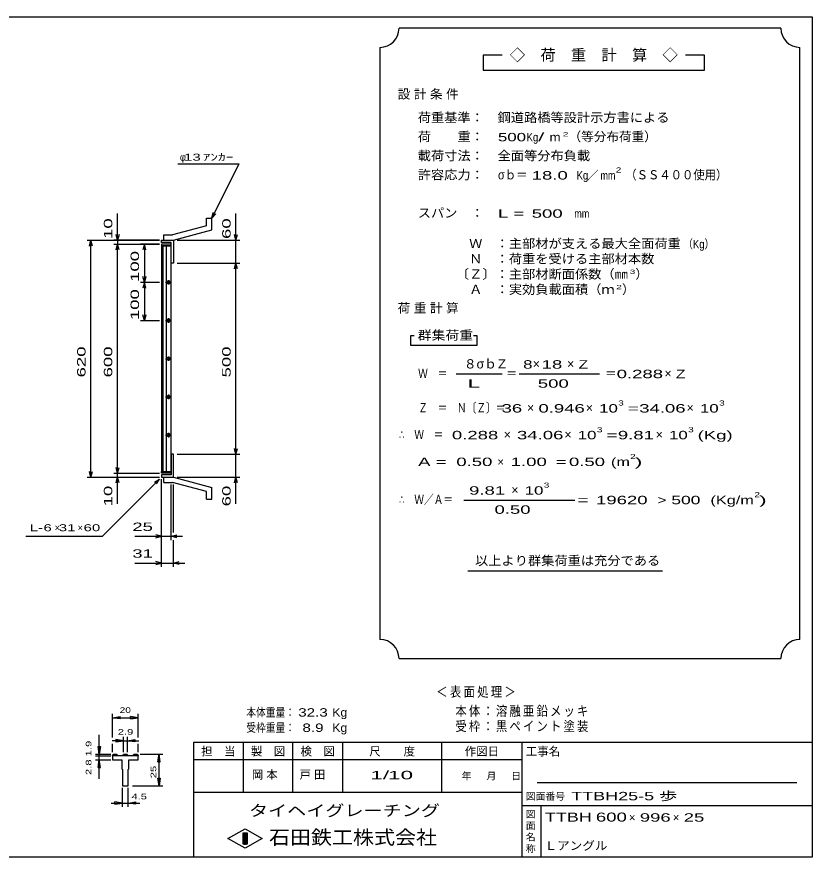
# Model space of a CAD drawing. Units: millimetres, scale not verified. Extents: x -1820 to 1731, y -1282 to 1054.
# Drawn here: x -352 to 1731, y -1146 to 1054 of the extents above; entities that cross this region are included whole.
import ezdxf
from ezdxf.enums import TextEntityAlignment as Align

# ---------------------------------------------------------------- set-up
doc = ezdxf.new("R2010")
doc.units = ezdxf.units.MM
doc.header["$LTSCALE"] = 10
for name, color, linetype, lineweight in [('0_2', 150, 'Continuous', 25), ('16', 3, 'Continuous', 25), ('19', 6, 'Continuous', 25), ('22', 2, 'Continuous', 25), ('32', 4, 'Continuous', 25)]:
    doc.layers.add(name, color=color, linetype=linetype, lineweight=lineweight)
doc.styles.add('ベクトル', font='')
doc.styles.get('ベクトル').set_extended_font_data('ベクトル')

msp = doc.modelspace()

# ---------------------------------------------------------------- linework, layer by layer
at = {"layer": '0_2'}
for p, q in [((-1729, 1053.5), (1731, 1053.5)), ((1731, 1053.5), (1731, -1146.5)), ((1731, -846.5), (111, -846.5)), ((111, -846.5), (111, -1146.5)), ((241, -846.5), (241, -976.5)), ((371, -976.5), (371, -846.5)), ((501, -846.5), (501, -976.5)), ((761, -976.5), (761, -846.5)), ((971, -846.5), (971, -1146.5)), ((971, -891.5), (111, -891.5)), ((1691, -951.5), (1011, -951.5)), ((111, -976.5), (971, -976.5)), ((971, -1011.5), (1731, -1011.5)), ((1021, -1146.5), (1021, -1011.5)), ((201, -1097.5), (246, -1072.5)), ((246, -1072.5), (291, -1097.5)), ((246, -1122.5), (201, -1097.5)), ((241, -1082.5), (251, -1082.5)), ((241, -1112.5), (241, -1082.5)), ((241, -1082.5), (243, -1082.5)), ((243, -1082.5), (243, -1112.5)), ((245, -1112.5), (245, -1082.5)), ((245, -1082.5), (247, -1082.5)), ((291, -1097.5), (246, -1122.5)), ((247, -1082.5), (247, -1112.5)), ((249, -1112.5), (249, -1082.5)), ((249, -1082.5), (251, -1082.5)), ((251, -1082.5), (251, -1112.5)), ((251, -1082.5), (251, -1112.5)), ((251, -1112.5), (241, -1112.5)), ((243, -1112.5), (245, -1112.5)), ((247, -1112.5), (249, -1112.5)), ((1731, -1146.5), (-1729, -1146.5))]:
    msp.add_line(p, q, dxfattribs=at)
at = {"layer": '16'}
for p, q in [((52, 458.5), (27, 458.5)), ((27, 458.5), (27, 454)), ((27, 454), (52, 454)), ((27, 454), (27, -137)), ((52, 454), (27, 454)), ((28.5, 454), (28.5, -137)), ((31.5, -137), (31.5, 454)), ((39, 454), (39, -137)), ((52, 454), (52, 458.5)), ((52, -137), (52, 454)), ((37, 358.5), (53, 358.5)), ((47, 361.5), (43, 361.5)), ((43, 355.5), (47, 355.5)), ((45, 364.5), (45, 352.5)), ((45, 264.5), (45, 252.5)), ((37, 258.5), (53, 258.5)), ((47, 261.5), (43, 261.5)), ((43, 255.5), (47, 255.5)), ((37, 158.5), (53, 158.5)), ((47, 161.5), (43, 161.5)), ((43, 155.5), (47, 155.5)), ((45, 164.5), (45, 152.5)), ((37, 58.5), (53, 58.5)), ((47, 61.5), (43, 61.5)), ((43, 55.5), (47, 55.5)), ((45, 64.5), (45, 52.5)), ((37, -41.5), (53, -41.5)), ((47, -38.5), (43, -38.5)), ((45, -35.5), (45, -47.5)), ((43, -44.5), (47, -44.5)), ((27, -137), (52, -137)), ((27, -141.5), (27, -137)), ((27, -137), (52, -137)), ((52, -141.5), (27, -141.5)), ((52, -137), (52, -141.5))]:
    msp.add_line(p, q, dxfattribs=at)
for centre, radius, start, end in [((43, 358.5), 3, 90, 270), ((45, 358.5), 4, 46.6, 133.4), ((45, 358.5), 4, 226.6, 313.4), ((47, 358.5), 3, 270, 90), ((43, 258.5), 3, 90, 270), ((45, 258.5), 4, 46.6, 133.4), ((45, 258.5), 4, 226.6, 313.4), ((47, 258.5), 3, 270, 90), ((43, 158.5), 3, 90, 270), ((45, 158.5), 4, 46.6, 133.4), ((45, 158.5), 4, 226.6, 313.4), ((47, 158.5), 3, 270, 90), ((43, 58.5), 3, 90, 270), ((45, 58.5), 4, 46.6, 133.4), ((45, 58.5), 4, 226.6, 313.4), ((47, 58.5), 3, 270, 90), ((43, -41.5), 3, 90, 270), ((45, -41.5), 4, 46.6, 133.4), ((47, -41.5), 3, 270, 90), ((45, -41.5), 4, 226.6, 313.4)]:
    msp.add_arc(centre, radius, start, end, dxfattribs=at)
at = {"layer": '19'}
for p, q in [((145, 506.5), (56, 482.5)), ((145, 526.5), (159, 526.5)), ((145, 506.5), (145, 526.5)), ((159, 495.5), (159, 526.5)), ((58, 468.5), (159, 495.5)), ((27, 462.5), (27, 468.5)), ((27, 468.5), (57, 468.5)), ((52, 462.5), (27, 462.5)), ((33, 482.5), (56, 482.5)), ((33, 468.5), (33, 482.5)), ((33, 468.5), (58, 468.5)), ((52, 408.5), (52, 462.5)), ((57, 468.5), (58, 467.5)), ((58, 467.5), (58, 408.5)), ((58, 408.5), (52, 408.5)), ((58, -91.5), (52, -91.5)), ((52, -91.5), (52, -145.5)), ((58, -150.5), (58, -91.5)), ((27, -145.5), (27, -151.5)), ((52, -145.5), (27, -145.5)), ((27, -151.5), (57, -151.5)), ((33, -151.5), (58, -151.5)), ((33, -165.5), (33, -151.5)), ((57, -151.5), (58, -150.5)), ((58, -151.5), (159, -178.5)), ((33, -165.5), (56, -165.5)), ((145, -189.5), (56, -165.5)), ((145, -209.5), (145, -189.5)), ((159, -209.5), (159, -178.5)), ((145, -209.5), (159, -209.5))]:
    msp.add_line(p, q, dxfattribs=at)
at = {"layer": '22', "color": 4}
for p, q in [((1649, 1023.5), (649, 1023.5)), ((599, 973.5), (599, -576.5)), ((1699, -576.5), (1699, 973.5)), ((919, 953.5), (869, 953.5)), ((869, 953.5), (869, 913.5)), ((1449, 953.5), (1399, 953.5)), ((1449, 913.5), (1449, 953.5)), ((869, 913.5), (1449, 913.5)), ((70, 668.5), (230, 668.5)), ((159, 526.5), (230, 668.5)), ((-88, 468.5), (-88, 538.5)), ((159, 526.5), (162, 541.1)), ((159, 526.5), (169, 537.5)), ((222, 468.5), (222, 538.5)), ((-168, 468.5), (22, 468.5)), ((-162, 453.5), (-158, 468.5)), ((-154, 453.5), (-158, 468.5)), ((-158, -151.5), (-158, 468.5)), ((22, 468.5), (-98, 468.5)), ((-88, 468.5), (-92, 483.5)), ((-84, 483.5), (-88, 468.5)), ((-88, 468.5), (-88, 458.5)), ((68, 468.5), (232, 468.5)), ((222, 468.5), (218, 483.5)), ((222, 468.5), (226, 483.5)), ((222, 408.5), (222, 468.5)), ((-98, 458.5), (22, 458.5)), ((-92, 443.5), (-88, 458.5)), ((-84, 443.5), (-88, 458.5)), ((-88, -141.5), (-88, 458.5)), ((22, 458.5), (-28, 458.5)), ((-18, 458.5), (-22, 443.5)), ((-14, 443.5), (-18, 458.5)), ((-18, 458.5), (-18, 358.5)), ((68, 408.5), (232, 408.5)), ((218, 393.5), (222, 408.5)), ((226, 393.5), (222, 408.5)), ((222, -91.5), (222, 408.5)), ((-28, 358.5), (22, 358.5)), ((-18, 358.5), (-22, 373.5)), ((-18, 358.5), (-22, 343.5)), ((-14, 373.5), (-18, 358.5)), ((-14, 343.5), (-18, 358.5)), ((-18, 358.5), (-18, 258.5)), ((-18, 258.5), (-22, 273.5)), ((-14, 273.5), (-18, 258.5)), ((-28, 258.5), (22, 258.5)), ((689, 218.5), (679, 218.5)), ((679, 218.5), (679, 193.5)), ((854, 218.5), (844, 218.5)), ((854, 193.5), (854, 218.5)), ((679, 193.5), (854, 193.5)), ((799, 118.5), (919, 118.5)), ((964, 118.5), (1174, 118.5)), ((222, -91.5), (218, -76.5)), ((222, -91.5), (226, -76.5)), ((68, -91.5), (232, -91.5)), ((222, -151.5), (222, -91.5)), ((-88, -141.5), (-92, -126.5)), ((-88, -141.5), (-84, -126.5)), ((-168, -151.5), (22, -151.5)), ((-158, -151.5), (-162, -136.5)), ((-158, -151.5), (-154, -136.5)), ((-98, -141.5), (22, -141.5)), ((-98, -151.5), (22, -151.5)), ((-92, -166.5), (-88, -151.5)), ((-88, -151.5), (-88, -141.5)), ((-84, -166.5), (-88, -151.5)), ((-88, -221.5), (-88, -151.5)), ((68, -151.5), (232, -151.5)), ((218, -166.5), (222, -151.5)), ((226, -166.5), (222, -151.5)), ((222, -221.5), (222, -151.5)), ((-128, -306.5), (22, -156.5)), ((9, -164.5), (22, -156.5)), ((14, -169.5), (22, -156.5)), ((27, -316.5), (27, -156.5)), ((27, -386.5), (27, -156.5)), ((52, -316.5), (52, -170.5)), ((58, -296.5), (58, -170.5)), ((819, -211.5), (1109, -211.5)), ((-328, -306.5), (-128, -306.5)), ((-43, -306.5), (27, -306.5)), ((27, -306.5), (12, -302.5)), ((12, -310.5), (27, -306.5)), ((27, -306.5), (52, -306.5)), ((52, -306.5), (67, -302.5)), ((67, -310.5), (52, -306.5)), ((52, -306.5), (82, -306.5)), ((58, -386.5), (58, -316.5)), ((27, -376.5), (12, -372.5)), ((58, -376.5), (73, -372.5)), ((-43, -376.5), (27, -376.5)), ((12, -380.5), (27, -376.5)), ((27, -376.5), (58, -376.5)), ((73, -380.5), (58, -376.5)), ((58, -376.5), (88, -376.5)), ((829, -396.5), (1339, -396.5)), ((649, -626.5), (1649, -626.5))]:
    msp.add_line(p, q, dxfattribs=at)
for centre, start, end in [((599, 1023.5), 270, 0), ((1699, 1023.5), 180, 270), ((599, -626.5), 0, 90), ((1699, -626.5), 90, 180)]:
    msp.add_arc(centre, 50, start, end, dxfattribs=at)
at = {"layer": '32'}
for p, q in [((-101, -833.5), (-101, -771.5)), ((-101, -781.5), (-81, -778.5)), ((-81, -784.5), (-101, -781.5)), ((-101, -781.5), (-34.33, -781.5)), ((-81, -784.5), (-81, -778.5)), ((-34.33, -781.5), (-54.33, -778.5)), ((-54.33, -784.5), (-54.33, -778.5)), ((-54.33, -784.5), (-34.33, -781.5)), ((-34.33, -833.5), (-34.33, -771.5)), ((-136, -876.5), (-136, -826.5)), ((-72.5, -871.5), (-72.5, -831.5)), ((-62.83, -831.5), (-62.83, -871.5)), ((-136, -876.5), (-139, -856.5)), ((-139, -856.5), (-133, -856.5)), ((-133, -856.5), (-136, -876.5)), ((-72.5, -841.5), (-102.5, -841.5)), ((-101, -871.5), (-101, -849.5)), ((-72.5, -841.5), (-92.5, -838.5)), ((-92.5, -838.5), (-92.5, -844.5)), ((-92.5, -844.5), (-72.5, -841.5)), ((-72.5, -841.5), (-62.83, -841.5)), ((-62.83, -841.5), (-42.83, -838.5)), ((-42.83, -844.5), (-62.83, -841.5)), ((-62.83, -841.5), (-32.83, -841.5)), ((-42.83, -838.5), (-42.83, -844.5)), ((-34.33, -871.5), (-34.33, -849.5)), ((-146, -876.5), (-106, -876.5)), ((-136, -891.5), (-136, -876.5)), ((-101, -881.5), (-99.33, -876.5)), ((-99.33, -876.5), (-89.67, -876.5)), ((-89.67, -876.5), (-88, -881.5)), ((-74.17, -881.5), (-72.5, -876.5)), ((-72.5, -876.5), (-62.83, -876.5)), ((-62.83, -876.5), (-61.17, -881.5)), ((-47.33, -881.5), (-45.67, -876.5)), ((-45.67, -876.5), (-36, -876.5)), ((-36, -876.5), (-34.33, -881.5)), ((-29.33, -876.5), (30.67, -876.5)), ((17.67, -896.5), (20.67, -876.5)), ((23.67, -896.5), (20.67, -876.5)), ((20.67, -959.83), (20.67, -876.5)), ((-146, -881.5), (-106, -881.5)), ((-146, -891.5), (-106, -891.5)), ((-139, -911.5), (-136, -891.5)), ((-133, -911.5), (-136, -891.5)), ((-136, -941.5), (-136, -891.5)), ((-101, -881.5), (-101, -891.5)), ((-34.33, -881.5), (-101, -881.5)), ((-101, -891.5), (-76.83, -891.5)), ((-76.83, -891.5), (-76.83, -914.83)), ((-58.5, -914.83), (-58.5, -891.5)), ((-58.5, -891.5), (-34.33, -891.5)), ((-34.33, -891.5), (-34.33, -881.5)), ((17.67, -896.5), (23.67, -896.5)), ((-139, -911.5), (-133, -911.5)), ((-76.83, -914.83), (-75.17, -916.5)), ((-75.17, -916.5), (-75.17, -959.83)), ((-60.17, -916.5), (-58.5, -914.83)), ((-60.17, -959.83), (-60.17, -916.5)), ((20.67, -959.83), (17.67, -939.83)), ((17.67, -939.83), (23.67, -939.83)), ((23.67, -939.83), (20.67, -959.83)), ((-75.17, -959.83), (-60.17, -959.83)), ((-75.17, -1014.83), (-75.17, -964.83)), ((-60.17, -1014.83), (-60.17, -964.83)), ((-49.33, -959.83), (30.67, -959.83)), ((-105.17, -1004.83), (-75.17, -1004.83)), ((-75.17, -1004.83), (-95.17, -1001.83)), ((-95.17, -1007.83), (-95.17, -1001.83)), ((-95.17, -1007.83), (-75.17, -1004.83)), ((-75.17, -1004.83), (-60.17, -1004.83)), ((-60.17, -1004.83), (-40.17, -1001.83)), ((-40.17, -1007.83), (-60.17, -1004.83)), ((-60.17, -1004.83), (-30.17, -1004.83)), ((-40.17, -1007.83), (-40.17, -1001.83))]:
    msp.add_line(p, q, dxfattribs=at)
msp.add_circle((-136, -881.5), 1, dxfattribs=at)

# ---------------------------------------------------------------- texts
at = {"layer": '0_2', "style": 'ベクトル'}
for s, height, p in [('担\u3000当', 21.99, (131, -869.5)), ('製\u3000図', 21.99, (261, -869.5)), ('検\u3000図', 21.99, (391, -869.5)), ('尺\u3000\u3000度', 21.99, (571, -869.5)), ('作図日', 21.99, (821, -869.5)), ('工事名', 21.99, (981, -869.5)), ('年', 18.33, (813, -934)), ('月', 18.33, (878, -934)), ('日', 18.33, (943, -934)), ('図面番号', 18.33, (981, -987)), ('図', 18.33, (981, -1034)), ('面', 18.33, (981, -1064)), ('名', 18.33, (981, -1094)), ('称', 18.33, (981, -1124))]:
    msp.add_text(s, height=height, dxfattribs=at).set_placement(p, align=Align.MIDDLE_LEFT)
at = {"layer": '0_2', "color": 222, "style": 'ベクトル'}
for s, height, width, p in [('タイヘイグレーチング', 29.33, 1.25, (256, -1024.5)), ('石田鉄工株式会社', 36.66, 1.1, (308.5, -1094.5))]:
    msp.add_text(s, height=height, dxfattribs=dict(at, width=width)).set_placement(p, align=Align.MIDDLE_LEFT)
at = {"layer": '22', "style": 'ベクトル'}
for s, height, p in [('◇\u3000荷\u3000重\u3000計\u3000算\u3000◇', 29.33, (939, 953.5)), ('（等分布荷重）', 24.19, (1093, 740)), ('φ', 18.33, (75, 686)), ('／', 21.99, (1141.5, 638.5)), ('）', 24.19, (1268, 380)), ('）', 24.19, (1233, 340)), ('８', 24.19, (819, 145)), ('σｂ', 24.19, (852, 145)), ('Ｚ', 24.19, (902, 145)), ('×', 24.19, (999, 145)), ('×', 24.19, (1089, 145)), ('×', 24.19, (1344, 120)), ('×', 24.19, (984, 30)), ('×', 24.19, (1138, 30)), ('×', 24.19, (1402, 30)), ('×', 24.19, (923, -40)), ('×', 24.19, (1082, -40)), ('×', 24.19, (1321, -40)), ('×', 21.99, (906.5, -111.5)), ('×', 24.19, (943, -185)), ('×', 18.33, (-253, -284)), ('×', 18.33, (-193, -284)), ('×', 21.99, (1251, -1042.5)), ('×', 21.99, (1366, -1042.5))]:
    msp.add_text(s, height=height, dxfattribs=at).set_placement(p, align=Align.MIDDLE_LEFT)
for s, height, width, p in [('荷重基準：\u3000', 24.19, 1.05, (698, 790)), ('鋼道路橋等設計示方書による', 24.19, 1.05, (907, 790)), ('荷\u3000\u3000重：\u3000', 24.19, 1.05, (698, 740)), ('500', 21.99, 1.5, (908, 738.5)), ('Kg', 21.99, 0.85, (983, 738.5)), ('/', 21.99, 2, (1013, 738.5)), ('2', 11, 1.8, (1078, 746)), ('m', 21.99, 1.2, (1043, 738.5)), ('載荷寸法：\u3000', 24.19, 1.05, (698, 690)), ('全面等分布負載', 24.19, 1.05, (907, 690)), (' 13 ', 18.33, 1.6, (75, 686)), ('ｱﾝｶｰ', 18.33, 1.6, (135, 686)), ('許容応力：\u3000', 24.19, 1.05, (698, 640)), ('σｂ＝', 24.19, 0.9, (908, 640)), (' 18.0', 21.99, 1.65, (983, 638.5)), ('Kg', 21.99, 0.85, (1114, 638.5)), ('mm', 21.99, 0.8, (1176.5, 638.5)), ('2', 13.2, 1.5, (1216.5, 652.5)), ('（ＳＳ４００使用）', 24.19, 0.9, (1241.5, 640)), ('スパン\u3000：\u3000', 24.19, 1.05, (698, 540)), ('L =', 21.99, 1.65, (908, 538.5)), (' 500 ', 21.99, 1.65, (983, 538.5)), ('mm', 21.99, 0.8, (1108, 538.5)), ('\u3000Ｗ\u3000：主部材が支える最大全面荷重', 24.19, 1.05, (798, 460)), ('（Kg）', 21.99, 0.85, (1393, 458.5)), ('\u3000Ｎ\u3000：荷重を受ける主部材本数', 24.19, 1.05, (798, 420)), ('〔Ｚ〕：主部材断面係数（㎜', 24.19, 1.05, (798, 380)), ('3', 11, 1.8, (1253, 386)), ('\u3000Ａ\u3000：実効負載面積（ｍ', 24.19, 1.05, (798, 340)), ('2', 11, 1.8, (1218, 346)), ('群集荷重', 24.19, 1.1, (698, 220)), ('8', 21.99, 1.5, (974, 143.5)), (' 18 ', 21.99, 1.65, (1009, 143.5)), ('Z', 21.99, 1.4, (1119, 143.5)), ('Ｗ\u3000＝', 24.19, 0.75, (699, 120)), ('＝', 24.19, 0.9, (929, 120)), ('＝', 24.19, 0.9, (1189, 120)), ('0.288', 21.99, 1.65, (1219, 118.5)), ('Z', 21.99, 1.4, (1374, 118.5)), (' 500 ', 21.99, 1.65, (999, 93.5)), ('Ｚ\u3000＝\u3000Ｎ〔Ｚ〕＝', 24.19, 0.75, (699, 30)), ('3', 13.2, 1.5, (1223, 42.5)), ('3', 13.2, 1.5, (1487, 42.5)), (' 36 ', 21.99, 1.65, (904, 28.5)), ('0.946', 21.99, 1.65, (1014, 28.5)), ('10', 21.99, 1.5, (1173, 28.5)), ('=', 21.99, 1.7, (1248, 28.5)), ('34.06', 21.99, 1.65, (1278, 28.5)), ('10', 21.99, 1.5, (1437, 28.5)), ('3', 13.2, 1.5, (1167, -27.5)), ('3', 13.2, 1.5, (1406, -27.5)), ('∴\u3000Ｗ\u3000＝', 24.19, 0.75, (649, -40)), (' 0.288', 21.99, 1.65, (774, -41.5)), ('34.06', 21.99, 1.65, (958, -41.5)), ('10', 21.99, 1.5, (1117, -41.5)), ('=', 21.99, 1.7, (1192, -41.5)), ('9.81', 21.99, 1.65, (1222, -41.5)), ('10', 21.99, 1.5, (1356, -41.5)), ('(Kg)', 21.99, 1.65, (1431, -41.5)), ('A = ', 21.99, 1.65, (699, -111.5)), ('0.50', 21.99, 1.65, (799, -111.5)), ('1.00', 21.99, 1.65, (941.5, -111.5)), ('=', 21.99, 1.7, (1059, -111.5)), ('0.50', 21.99, 1.65, (1094, -111.5)), ('(m', 21.99, 1.45, (1204, -111.5)), ('2', 13.2, 1.5, (1254, -97.5)), (')', 21.99, 2, (1266.5, -111.5)), (' 9.81', 21.99, 1.65, (819, -186.5)), ('10', 21.99, 1.5, (978, -186.5)), ('3', 13.2, 1.5, (1028, -172.5)), ('∴\u3000Ｗ／Ａ＝', 24.19, 0.75, (649, -210)), ('2', 13.2, 1.5, (1579.5, -197.5)), ('=', 21.99, 1.7, (1116.5, -211.5)), (' 19620 ', 21.99, 1.65, (1151.5, -211.5)), ('>', 21.99, 1.3, (1326.5, -211.5)), (' 500 ', 21.99, 1.55, (1349.5, -211.5)), ('(Kg/m', 21.99, 1.45, (1464.5, -211.5)), (')', 21.99, 2, (1592, -211.5)), ('0.50', 21.99, 1.65, (899, -236.5)), ('L-', 18.33, 1.6, (-318, -284)), (' 6 ', 18.33, 1.6, (-293, -284)), (' 31 ', 18.33, 1.6, (-253, -284)), (' 60 ', 18.33, 1.6, (-188, -284)), (' 25 ', 21.99, 1.65, (-63, -281.5)), (' 31 ', 21.99, 1.65, (-63, -351.5)), ('以上より群集荷重は充分である', 24.19, 1.05, (848, -370)), ('本体重量：', 21.99, 0.85, (249, -767.5)), (' 32.3', 21.99, 1.35, (374, -767.5)), ('Kg', 21.99, 1.1, (474, -767.5)), ('受枠重量：', 21.99, 0.85, (249, -807.5)), ('  8.9', 21.99, 1.35, (374, -807.5)), ('Kg', 21.99, 1.1, (474, -807.5)), ('1/', 21.99, 2, (574, -931.5)), (' 10 ', 21.99, 2, (604, -931.5)), ('TTBH25-5 歩         ', 21.99, 1.6, (1100, -986.5)), ('TTBH', 23.46, 1.5, (1031, -1041.5)), (' 600 ', 23.46, 1.55, (1151, -1041.5)), (' 996 ', 21.99, 1.65, (1266, -1042.5)), (' 25 ', 21.99, 1.65, (1381, -1042.5)), ('Ｌアングル', 21.99, 1.1, (1030, -1116.5))]:
    msp.add_text(s, height=height, dxfattribs=dict(at, width=width)).set_placement(p, align=Align.MIDDLE_LEFT)
at = {"layer": '22', "style": 'ベクトル', "width": 1.65}
for s, p in [(' 10 ', (-113, 458.5)), (' 60 ', (197, 458.5)), (' 100 ', (-43, 346)), (' 100 ', (-43, 246)), (' 620 ', (-183, 96)), (' 600 ', (-113, 96)), (' 500 ', (197, 96)), (' 10 ', (-113, -241.5)), (' 60 ', (197, -241.5))]:
    msp.add_text(s, height=21.99, rotation=90, dxfattribs=at).set_placement(p, align=Align.MIDDLE_LEFT)
at = {"layer": '22', "attachment_point": 4, "style": 'ベクトル'}
for s, insert, char_height in [('\\T1.28;設計条件', (645.5, 850), 24.19), ('\\T1.28;荷重計算', (645.5, 290), 24.19), ('\\T1.5;\\W2;\\~L\\~', (804, 93.5), 21.99), ('\\T1.2;\\W0.85;＜表面処理＞', (746.5, -715), 25.66), ('\\T1.19;\\W0.85;本体：溶融亜鉛メッキ', (796.5, -765), 25.66), ('\\T1.19;\\W0.85;受枠：黒ペイント塗装', (796.5, -805), 25.66), ('\\T1.25;岡本\u3000', (263.5, -931.5), 21.99), ('\\T1.25;戸田\u3000', (388.5, -931.5), 21.99)]:
    msp.add_mtext(s, dxfattribs=dict(at, insert=insert, char_height=char_height))
at = {"layer": '32', "color": 2, "style": 'ベクトル'}
for s, width, p in [('20', 1.35, (-82.67, -761.5)), ('2.9', 1.5, (-87.67, -818.5)), (' 4.5 ', 1.5, (-60.17, -987.83))]:
    msp.add_text(s, height=14.66, dxfattribs=dict(at, width=width)).set_placement(p, align=Align.MIDDLE_LEFT)
at = {"layer": '32', "color": 2, "style": 'ベクトル', "width": 1.5}
for s, p in [('2.8 1.9', (-164, -931.5)), (' 25 ', (5.67, -948.17))]:
    msp.add_text(s, height=14.66, rotation=90, dxfattribs=at).set_placement(p, align=Align.MIDDLE_LEFT)

doc.saveas('drawing.dxf')
